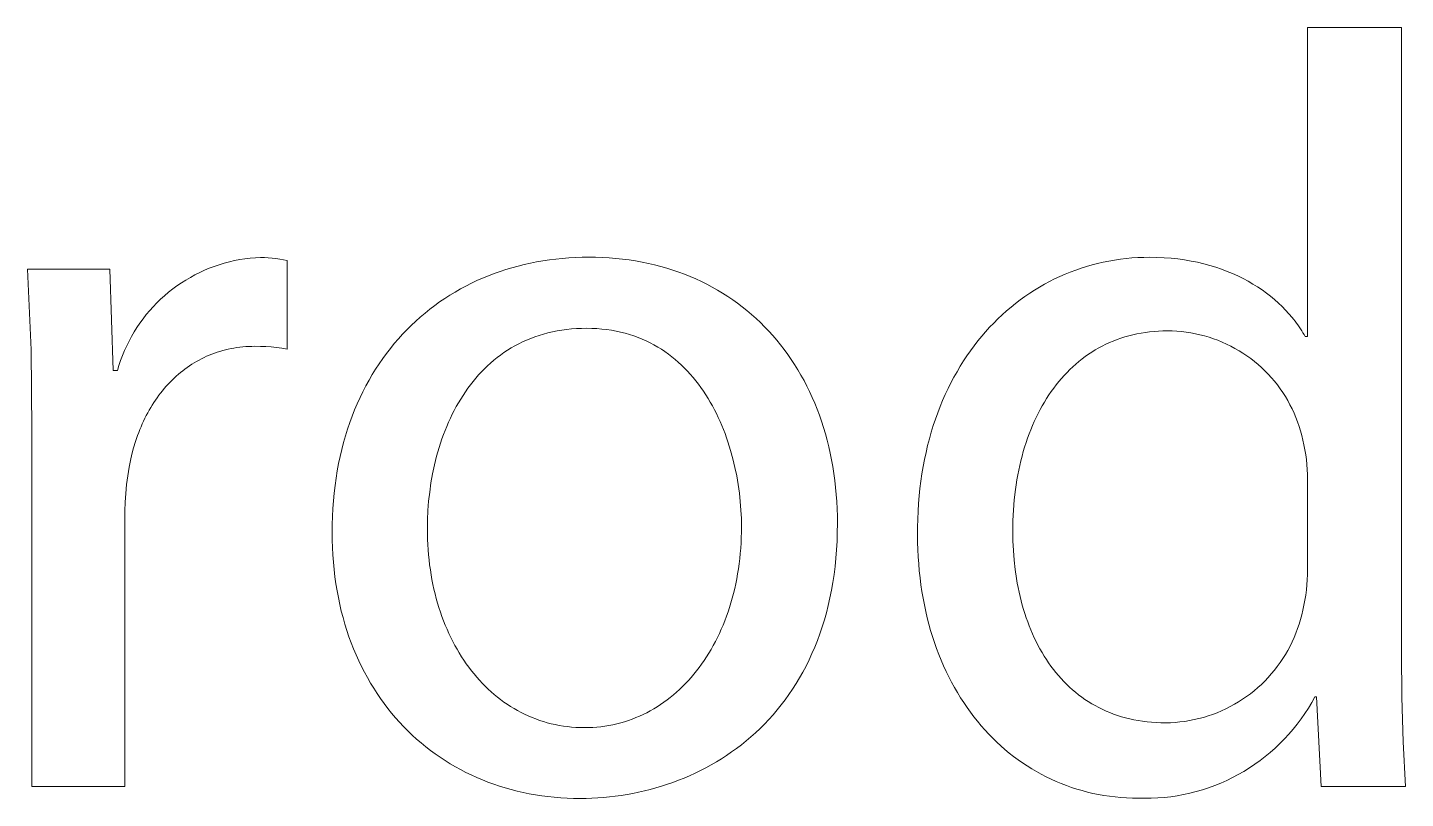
# Model space of a CAD drawing. Header units: millimetres. Extents: x -1519 to 3497, y -297 to 3208.
# Drawn here: x 1675.7 to 1740.5, y -76.6 to -40.3 of the extents above; entities that cross this region are included whole.
import ezdxf

# ---------------------------------------------------------------- set-up
doc = ezdxf.new("R2010")
doc.units = ezdxf.units.MM
doc.header["$MEASUREMENT"] = 0
doc.layers.add('Domyślny', color=7, linetype='Continuous', true_color=0x000000)

msp = doc.modelspace()

# ---------------------------------------------------------------- linework, layer by layer
at = {"layer": 'Domyślny', "color": 18, "lineweight": 15, "true_color": 0x000000}
for p, q in [((1735.908, -54.861), (1735.908, -40.345)), ((1735.908, -40.345), (1740.334, -40.345)), ((1740.334, -40.345), (1740.334, -69.71)), ((1686.207, -51.176), (1686.454, -51.154)), ((1686.454, -51.154), (1686.702, -51.141)), ((1686.702, -51.141), (1686.882, -51.146)), ((1686.882, -51.146), (1687.062, -51.156)), ((1687.062, -51.156), (1687.242, -51.172)), ((1700.881, -51.186), (1701.188, -51.162)), ((1701.188, -51.162), (1701.497, -51.145)), ((1701.497, -51.145), (1701.809, -51.134)), ((1701.809, -51.134), (1702.123, -51.131)), ((1702.123, -51.131), (1702.448, -51.134)), ((1702.448, -51.134), (1702.77, -51.145)), ((1702.77, -51.145), (1703.089, -51.164)), ((1703.089, -51.164), (1703.405, -51.189)), ((1727.388, -51.194), (1727.662, -51.168)), ((1727.662, -51.168), (1727.937, -51.15)), ((1727.937, -51.15), (1728.213, -51.139)), ((1728.213, -51.139), (1728.491, -51.136)), ((1728.491, -51.136), (1728.834, -51.141)), ((1728.834, -51.141), (1729.17, -51.156)), ((1729.17, -51.156), (1729.499, -51.181)), ((1675.907, -55.482), (1675.744, -51.692)), ((1675.744, -51.692), (1679.619, -51.692)), ((1679.619, -51.692), (1679.769, -56.452)), ((1683.835, -51.85), (1684.06, -51.747)), ((1684.06, -51.747), (1684.289, -51.651)), ((1684.289, -51.651), (1684.521, -51.564)), ((1684.521, -51.564), (1684.755, -51.484)), ((1684.755, -51.484), (1684.992, -51.412)), ((1684.992, -51.412), (1685.232, -51.348)), ((1685.232, -51.348), (1685.473, -51.293)), ((1685.473, -51.293), (1685.717, -51.246)), ((1685.717, -51.246), (1685.961, -51.207)), ((1685.961, -51.207), (1686.207, -51.176)), ((1687.242, -51.172), (1687.422, -51.193)), ((1687.422, -51.193), (1687.6, -51.22)), ((1687.6, -51.22), (1687.778, -51.253)), ((1687.778, -51.253), (1687.954, -51.291)), ((1687.954, -51.291), (1687.954, -55.45)), ((1697.678, -51.9), (1697.954, -51.802)), ((1697.954, -51.802), (1698.234, -51.71)), ((1698.234, -51.71), (1698.516, -51.625)), ((1698.516, -51.625), (1698.802, -51.547)), ((1698.802, -51.547), (1699.09, -51.475)), ((1699.09, -51.475), (1699.382, -51.41)), ((1699.382, -51.41), (1699.676, -51.352)), ((1699.676, -51.352), (1699.974, -51.3)), ((1699.974, -51.3), (1700.273, -51.255)), ((1700.273, -51.255), (1700.576, -51.217)), ((1700.576, -51.217), (1700.881, -51.186)), ((1703.405, -51.189), (1703.716, -51.222)), ((1703.716, -51.222), (1704.024, -51.262)), ((1704.024, -51.262), (1704.329, -51.309)), ((1704.329, -51.309), (1704.63, -51.363)), ((1704.63, -51.363), (1704.927, -51.424)), ((1704.927, -51.424), (1705.22, -51.492)), ((1705.22, -51.492), (1705.509, -51.567)), ((1705.509, -51.567), (1705.794, -51.648)), ((1705.794, -51.648), (1706.076, -51.736)), ((1706.076, -51.736), (1706.353, -51.831)), ((1724.764, -51.83), (1725.016, -51.736)), ((1725.016, -51.736), (1725.271, -51.648)), ((1725.271, -51.648), (1725.528, -51.567)), ((1725.528, -51.567), (1725.787, -51.493)), ((1725.787, -51.493), (1726.049, -51.426)), ((1726.049, -51.426), (1726.313, -51.365)), ((1726.313, -51.365), (1726.579, -51.312)), ((1726.579, -51.312), (1726.846, -51.265)), ((1726.846, -51.265), (1727.116, -51.226)), ((1727.116, -51.226), (1727.388, -51.194)), ((1729.499, -51.181), (1729.82, -51.215)), ((1729.82, -51.215), (1730.135, -51.258)), ((1730.135, -51.258), (1730.443, -51.311)), ((1730.443, -51.311), (1730.743, -51.371)), ((1730.743, -51.371), (1731.037, -51.44)), ((1731.037, -51.44), (1731.323, -51.518)), ((1731.323, -51.518), (1731.602, -51.603)), ((1731.602, -51.603), (1731.874, -51.695)), ((1731.874, -51.695), (1732.138, -51.795)), ((1732.138, -51.795), (1732.395, -51.901)), ((1682.768, -52.478), (1682.973, -52.338)), ((1682.973, -52.338), (1683.182, -52.205)), ((1683.182, -52.205), (1683.396, -52.079)), ((1683.396, -52.079), (1683.613, -51.961)), ((1683.613, -51.961), (1683.835, -51.85)), ((1696.35, -52.487), (1696.608, -52.357)), ((1696.608, -52.357), (1696.87, -52.233)), ((1696.87, -52.233), (1697.136, -52.116)), ((1697.136, -52.116), (1697.405, -52.004)), ((1697.405, -52.004), (1697.678, -51.9)), ((1706.353, -51.831), (1706.626, -51.932)), ((1706.626, -51.932), (1706.895, -52.04)), ((1706.895, -52.04), (1707.16, -52.154)), ((1707.16, -52.154), (1707.42, -52.275)), ((1707.42, -52.275), (1707.677, -52.402)), ((1707.677, -52.402), (1707.928, -52.535)), ((1723.313, -52.536), (1723.547, -52.402)), ((1723.547, -52.402), (1723.785, -52.275)), ((1723.785, -52.275), (1724.025, -52.154)), ((1724.025, -52.154), (1724.269, -52.039)), ((1724.269, -52.039), (1724.515, -51.932)), ((1724.515, -51.932), (1724.764, -51.83)), ((1732.395, -51.901), (1732.644, -52.014)), ((1732.644, -52.014), (1732.886, -52.134)), ((1732.886, -52.134), (1733.12, -52.259)), ((1733.12, -52.259), (1733.347, -52.39)), ((1733.347, -52.39), (1733.566, -52.527)), ((1681.823, -53.277), (1682.001, -53.104)), ((1682.001, -53.104), (1682.185, -52.938)), ((1682.185, -52.938), (1682.374, -52.778)), ((1682.374, -52.778), (1682.569, -52.624)), ((1682.569, -52.624), (1682.768, -52.478)), ((1695.117, -53.234), (1695.356, -53.072)), ((1695.356, -53.072), (1695.598, -52.916)), ((1695.598, -52.916), (1695.845, -52.767)), ((1695.845, -52.767), (1696.095, -52.624)), ((1696.095, -52.624), (1696.35, -52.487)), ((1707.928, -52.535), (1708.176, -52.675)), ((1708.176, -52.675), (1708.419, -52.82)), ((1708.419, -52.82), (1708.657, -52.972)), ((1708.657, -52.972), (1708.891, -53.129)), ((1722.409, -53.136), (1722.63, -52.977)), ((1722.63, -52.977), (1722.854, -52.824)), ((1722.854, -52.824), (1723.082, -52.677)), ((1723.082, -52.677), (1723.313, -52.536)), ((1733.566, -52.527), (1733.778, -52.669)), ((1733.778, -52.669), (1733.982, -52.816)), ((1733.982, -52.816), (1734.178, -52.967)), ((1734.178, -52.967), (1734.366, -53.123)), ((1681.326, -53.829), (1681.486, -53.64)), ((1681.486, -53.64), (1681.652, -53.455)), ((1681.652, -53.455), (1681.823, -53.277)), ((1694.208, -53.943), (1694.429, -53.756)), ((1694.429, -53.756), (1694.654, -53.576)), ((1694.654, -53.576), (1694.883, -53.402)), ((1694.883, -53.402), (1695.117, -53.234)), ((1708.891, -53.129), (1709.12, -53.293)), ((1709.12, -53.293), (1709.344, -53.462)), ((1709.344, -53.462), (1709.563, -53.638)), ((1709.563, -53.638), (1709.778, -53.819)), ((1721.564, -53.836), (1721.769, -53.652)), ((1721.769, -53.652), (1721.979, -53.474)), ((1721.979, -53.474), (1722.192, -53.302)), ((1722.192, -53.302), (1722.409, -53.136)), ((1734.366, -53.123), (1734.546, -53.283)), ((1734.546, -53.283), (1734.718, -53.447)), ((1734.718, -53.447), (1734.883, -53.614)), ((1734.883, -53.614), (1735.039, -53.785)), ((1680.888, -54.43), (1681.028, -54.225)), ((1681.028, -54.225), (1681.174, -54.024)), ((1681.174, -54.024), (1681.326, -53.829)), ((1693.574, -54.538), (1693.781, -54.334)), ((1693.781, -54.334), (1693.992, -54.135)), ((1693.992, -54.135), (1694.208, -53.943)), ((1709.778, -53.819), (1709.988, -54.005)), ((1709.988, -54.005), (1710.193, -54.198)), ((1710.193, -54.198), (1710.393, -54.395)), ((1710.393, -54.395), (1710.587, -54.599)), ((1720.971, -54.425), (1721.165, -54.222)), ((1721.165, -54.222), (1721.362, -54.026)), ((1721.362, -54.026), (1721.564, -53.836)), ((1735.039, -53.785), (1735.188, -53.958)), ((1735.188, -53.958), (1735.259, -54.046)), ((1735.259, -54.046), (1735.328, -54.135)), ((1735.328, -54.135), (1735.395, -54.224)), ((1735.395, -54.224), (1735.46, -54.313)), ((1735.46, -54.313), (1735.523, -54.403)), ((1735.523, -54.403), (1735.584, -54.494)), ((1680.514, -55.071), (1680.631, -54.853)), ((1680.631, -54.853), (1680.756, -54.639)), ((1680.756, -54.639), (1680.888, -54.43)), ((1692.985, -55.187), (1693.176, -54.965)), ((1693.176, -54.965), (1693.373, -54.749)), ((1693.373, -54.749), (1693.574, -54.538)), ((1699.205, -55.025), (1699.017, -55.11)), ((1699.397, -54.946), (1699.205, -55.025)), ((1699.592, -54.872), (1699.397, -54.946)), ((1699.792, -54.805), (1699.592, -54.872)), ((1699.996, -54.743), (1699.792, -54.805)), ((1700.205, -54.687), (1699.996, -54.743)), ((1700.417, -54.638), (1700.205, -54.687)), ((1700.634, -54.594), (1700.417, -54.638)), ((1700.854, -54.557), (1700.634, -54.594)), ((1701.079, -54.527), (1700.854, -54.557)), ((1701.309, -54.503), (1701.079, -54.527)), ((1701.542, -54.485), (1701.309, -54.503)), ((1701.78, -54.475), (1701.542, -54.485)), ((1702.022, -54.471), (1701.78, -54.475)), ((1702.265, -54.475), (1702.022, -54.471)), ((1702.503, -54.486), (1702.265, -54.475)), ((1702.737, -54.505), (1702.503, -54.486)), ((1702.966, -54.531), (1702.737, -54.505)), ((1703.19, -54.564), (1702.966, -54.531)), ((1703.41, -54.604), (1703.19, -54.564)), ((1703.625, -54.65), (1703.41, -54.604)), ((1703.836, -54.703), (1703.625, -54.65)), ((1704.043, -54.763), (1703.836, -54.703)), ((1704.245, -54.829), (1704.043, -54.763)), ((1704.443, -54.901), (1704.245, -54.829)), ((1704.636, -54.979), (1704.443, -54.901)), ((1704.825, -55.064), (1704.636, -54.979)), ((1710.587, -54.599), (1710.777, -54.808)), ((1710.777, -54.808), (1710.961, -55.022)), ((1710.961, -55.022), (1711.141, -55.241)), ((1720.418, -55.067), (1720.598, -54.847)), ((1720.598, -54.847), (1720.782, -54.633)), ((1720.782, -54.633), (1720.971, -54.425)), ((1726.963, -55), (1726.784, -55.069)), ((1727.144, -54.937), (1726.963, -55)), ((1727.328, -54.878), (1727.144, -54.937)), ((1727.515, -54.825), (1727.328, -54.878)), ((1727.705, -54.777), (1727.515, -54.825)), ((1727.898, -54.734), (1727.705, -54.777)), ((1728.094, -54.697), (1727.898, -54.734)), ((1728.292, -54.666), (1728.094, -54.697)), ((1728.493, -54.64), (1728.292, -54.666)), ((1728.698, -54.62), (1728.493, -54.64)), ((1728.904, -54.605), (1728.698, -54.62)), ((1729.114, -54.596), (1728.904, -54.605)), ((1729.326, -54.593), (1729.114, -54.596)), ((1729.548, -54.596), (1729.326, -54.593)), ((1729.768, -54.607), (1729.548, -54.596)), ((1729.989, -54.625), (1729.768, -54.607)), ((1730.208, -54.651), (1729.989, -54.625)), ((1730.427, -54.684), (1730.208, -54.651)), ((1730.644, -54.724), (1730.427, -54.684)), ((1730.86, -54.772), (1730.644, -54.724)), ((1731.074, -54.827), (1730.86, -54.772)), ((1731.286, -54.889), (1731.074, -54.827)), ((1731.496, -54.959), (1731.286, -54.889)), ((1731.703, -55.036), (1731.496, -54.959)), ((1731.908, -55.12), (1731.703, -55.036)), ((1735.584, -54.494), (1735.643, -54.585)), ((1735.643, -54.585), (1735.7, -54.677)), ((1735.7, -54.677), (1735.755, -54.768)), ((1735.755, -54.768), (1735.808, -54.861)), ((1735.808, -54.861), (1735.908, -54.861)), ((1675.944, -59.275), (1675.907, -55.482)), ((1680.207, -55.748), (1680.301, -55.519)), ((1680.301, -55.519), (1680.404, -55.293)), ((1680.404, -55.293), (1680.514, -55.071)), ((1684.407, -55.685), (1684.284, -55.734)), ((1684.532, -55.638), (1684.407, -55.685)), ((1684.659, -55.595), (1684.532, -55.638)), ((1684.786, -55.554), (1684.659, -55.595)), ((1684.916, -55.517), (1684.786, -55.554)), ((1685.047, -55.483), (1684.916, -55.517)), ((1685.179, -55.452), (1685.047, -55.483)), ((1685.313, -55.424), (1685.179, -55.452)), ((1685.448, -55.399), (1685.313, -55.424)), ((1685.585, -55.377), (1685.448, -55.399)), ((1685.723, -55.359), (1685.585, -55.377)), ((1685.863, -55.344), (1685.723, -55.359)), ((1686.003, -55.332), (1685.863, -55.344)), ((1686.146, -55.323), (1686.003, -55.332)), ((1686.289, -55.318), (1686.146, -55.323)), ((1686.434, -55.317), (1686.289, -55.318)), ((1686.689, -55.319), (1686.434, -55.317)), ((1686.944, -55.329), (1686.689, -55.319)), ((1687.198, -55.347), (1686.944, -55.329)), ((1687.451, -55.374), (1687.198, -55.347)), ((1687.703, -55.408), (1687.451, -55.374)), ((1687.954, -55.45), (1687.703, -55.408)), ((1692.442, -55.889), (1692.618, -55.65)), ((1692.618, -55.65), (1692.799, -55.416)), ((1692.799, -55.416), (1692.985, -55.187)), ((1698.141, -55.612), (1697.977, -55.728)), ((1698.308, -55.502), (1698.141, -55.612)), ((1698.479, -55.396), (1698.308, -55.502)), ((1698.654, -55.295), (1698.479, -55.396)), ((1698.834, -55.2), (1698.654, -55.295)), ((1699.017, -55.11), (1698.834, -55.2)), ((1705.01, -55.153), (1704.825, -55.064)), ((1705.19, -55.249), (1705.01, -55.153)), ((1705.366, -55.35), (1705.19, -55.249)), ((1705.538, -55.456), (1705.366, -55.35)), ((1705.706, -55.568), (1705.538, -55.456)), ((1705.869, -55.684), (1705.706, -55.568)), ((1706.028, -55.806), (1705.869, -55.684)), ((1711.141, -55.241), (1711.315, -55.466)), ((1711.315, -55.466), (1711.483, -55.696)), ((1711.483, -55.696), (1711.647, -55.931)), ((1719.906, -55.762), (1720.072, -55.525)), ((1720.072, -55.525), (1720.242, -55.293)), ((1720.242, -55.293), (1720.418, -55.067)), ((1725.621, -55.691), (1725.467, -55.799)), ((1725.778, -55.588), (1725.621, -55.691)), ((1725.938, -55.489), (1725.778, -55.588)), ((1726.101, -55.395), (1725.938, -55.489)), ((1726.267, -55.306), (1726.101, -55.395)), ((1726.437, -55.222), (1726.267, -55.306)), ((1726.609, -55.143), (1726.437, -55.222)), ((1726.784, -55.069), (1726.609, -55.143)), ((1732.109, -55.21), (1731.908, -55.12)), ((1732.308, -55.308), (1732.109, -55.21)), ((1732.503, -55.412), (1732.308, -55.308)), ((1732.694, -55.523), (1732.503, -55.412)), ((1732.881, -55.64), (1732.694, -55.523)), ((1733.065, -55.763), (1732.881, -55.64)), ((1679.97, -56.452), (1680.041, -56.215)), ((1680.041, -56.215), (1680.12, -55.98)), ((1680.12, -55.98), (1680.207, -55.748)), ((1683.248, -56.307), (1683.141, -56.385)), ((1683.357, -56.233), (1683.248, -56.307)), ((1683.467, -56.161), (1683.357, -56.233)), ((1683.579, -56.091), (1683.467, -56.161)), ((1683.692, -56.025), (1683.579, -56.091)), ((1683.807, -55.961), (1683.692, -56.025)), ((1683.924, -55.9), (1683.807, -55.961)), ((1684.043, -55.842), (1683.924, -55.9)), ((1684.163, -55.787), (1684.043, -55.842)), ((1684.284, -55.734), (1684.163, -55.787)), ((1692.108, -56.386), (1692.272, -56.135)), ((1692.272, -56.135), (1692.442, -55.889)), ((1697.364, -56.237), (1697.221, -56.375)), ((1697.512, -56.103), (1697.364, -56.237)), ((1697.663, -55.973), (1697.512, -56.103)), ((1697.818, -55.848), (1697.663, -55.973)), ((1697.977, -55.728), (1697.818, -55.848)), ((1706.183, -55.932), (1706.028, -55.806)), ((1706.334, -56.062), (1706.183, -55.932)), ((1706.481, -56.198), (1706.334, -56.062)), ((1706.624, -56.337), (1706.481, -56.198)), ((1706.763, -56.481), (1706.624, -56.337)), ((1711.647, -55.931), (1711.804, -56.171)), ((1711.804, -56.171), (1711.957, -56.417)), ((1719.438, -56.508), (1719.589, -56.254)), ((1719.589, -56.254), (1719.745, -56.005)), ((1719.745, -56.005), (1719.906, -55.762)), ((1724.882, -56.277), (1724.744, -56.407)), ((1725.023, -56.151), (1724.882, -56.277)), ((1725.168, -56.029), (1725.023, -56.151)), ((1725.316, -55.912), (1725.168, -56.029)), ((1725.467, -55.799), (1725.316, -55.912)), ((1733.244, -55.893), (1733.065, -55.763)), ((1733.418, -56.029), (1733.244, -55.893)), ((1733.588, -56.17), (1733.418, -56.029)), ((1733.753, -56.318), (1733.588, -56.17)), ((1733.912, -56.471), (1733.753, -56.318)), ((1679.769, -56.452), (1679.97, -56.452)), ((1682.444, -56.999), (1682.352, -57.096)), ((1682.538, -56.903), (1682.444, -56.999)), ((1682.634, -56.811), (1682.538, -56.903)), ((1682.732, -56.721), (1682.634, -56.811)), ((1682.832, -56.633), (1682.732, -56.721)), ((1682.933, -56.548), (1682.832, -56.633)), ((1683.036, -56.465), (1682.933, -56.548)), ((1683.141, -56.385), (1683.036, -56.465)), ((1691.648, -57.175), (1691.796, -56.906)), ((1691.796, -56.906), (1691.949, -56.644)), ((1691.949, -56.644), (1692.108, -56.386)), ((1696.687, -56.968), (1696.563, -57.126)), ((1696.814, -56.814), (1696.687, -56.968)), ((1696.946, -56.664), (1696.814, -56.814)), ((1697.082, -56.517), (1696.946, -56.664)), ((1697.221, -56.375), (1697.082, -56.517)), ((1706.898, -56.628), (1706.763, -56.481)), ((1707.029, -56.78), (1706.898, -56.628)), ((1707.156, -56.935), (1707.029, -56.78)), ((1707.279, -57.094), (1707.156, -56.935)), ((1711.957, -56.417), (1712.103, -56.667)), ((1712.103, -56.667), (1712.245, -56.922)), ((1712.245, -56.922), (1712.38, -57.182)), ((1719.151, -57.033), (1719.292, -56.768)), ((1719.292, -56.768), (1719.438, -56.508)), ((1724.224, -56.972), (1724.102, -57.123)), ((1724.349, -56.824), (1724.224, -56.972)), ((1724.477, -56.681), (1724.349, -56.824)), ((1724.609, -56.542), (1724.477, -56.681)), ((1724.744, -56.407), (1724.609, -56.542)), ((1734.067, -56.629), (1733.912, -56.471)), ((1734.215, -56.792), (1734.067, -56.629)), ((1734.359, -56.96), (1734.215, -56.792)), ((1734.496, -57.134), (1734.359, -56.96)), ((1681.918, -57.619), (1681.837, -57.731)), ((1682.001, -57.51), (1681.918, -57.619)), ((1682.086, -57.403), (1682.001, -57.51)), ((1682.172, -57.299), (1682.086, -57.403)), ((1682.261, -57.196), (1682.172, -57.299)), ((1682.352, -57.096), (1682.261, -57.196)), ((1691.372, -57.728), (1691.507, -57.449)), ((1691.507, -57.449), (1691.648, -57.175)), ((1696.214, -57.621), (1696.105, -57.793)), ((1696.326, -57.453), (1696.214, -57.621)), ((1696.443, -57.288), (1696.326, -57.453)), ((1696.563, -57.126), (1696.443, -57.288)), ((1707.398, -57.256), (1707.279, -57.094)), ((1707.513, -57.422), (1707.398, -57.256)), ((1707.624, -57.591), (1707.513, -57.422)), ((1707.732, -57.763), (1707.624, -57.591)), ((1712.38, -57.182), (1712.51, -57.446)), ((1712.51, -57.446), (1712.634, -57.716)), ((1718.762, -57.862), (1718.886, -57.581)), ((1718.886, -57.581), (1719.016, -57.304)), ((1719.016, -57.304), (1719.151, -57.033)), ((1723.756, -57.601), (1723.648, -57.768)), ((1723.868, -57.438), (1723.756, -57.601)), ((1723.983, -57.278), (1723.868, -57.438)), ((1724.102, -57.123), (1723.983, -57.278)), ((1734.628, -57.311), (1734.496, -57.134)), ((1734.753, -57.493), (1734.628, -57.311)), ((1734.872, -57.68), (1734.753, -57.493)), ((1681.533, -58.198), (1681.462, -58.321)), ((1681.606, -58.078), (1681.533, -58.198)), ((1681.681, -57.96), (1681.606, -58.078)), ((1681.758, -57.845), (1681.681, -57.96)), ((1681.837, -57.731), (1681.758, -57.845)), ((1691.119, -58.304), (1691.242, -58.014)), ((1691.242, -58.014), (1691.372, -57.728)), ((1695.899, -58.146), (1695.802, -58.327)), ((1696.001, -57.968), (1695.899, -58.146)), ((1696.105, -57.793), (1696.001, -57.968)), ((1707.836, -57.937), (1707.732, -57.763)), ((1707.936, -58.115), (1707.836, -57.937)), ((1708.032, -58.295), (1707.936, -58.115)), ((1708.124, -58.477), (1708.032, -58.295)), ((1712.634, -57.716), (1712.752, -57.99)), ((1712.752, -57.99), (1712.864, -58.268)), ((1712.864, -58.268), (1712.97, -58.551)), ((1718.531, -58.442), (1718.643, -58.149)), ((1718.643, -58.149), (1718.762, -57.862)), ((1723.343, -58.291), (1723.248, -58.473)), ((1723.441, -58.113), (1723.343, -58.291)), ((1723.543, -57.939), (1723.441, -58.113)), ((1723.648, -57.768), (1723.543, -57.939)), ((1734.985, -57.87), (1734.872, -57.68)), ((1735.091, -58.064), (1734.985, -57.87)), ((1735.19, -58.261), (1735.091, -58.064)), ((1735.283, -58.462), (1735.19, -58.261)), ((1681.199, -58.829), (1681.139, -58.961)), ((1681.262, -58.699), (1681.199, -58.829)), ((1681.327, -58.571), (1681.262, -58.699)), ((1681.393, -58.445), (1681.327, -58.571)), ((1681.462, -58.321), (1681.393, -58.445)), ((1690.788, -59.209), (1690.892, -58.902)), ((1690.892, -58.902), (1691.003, -58.6)), ((1691.003, -58.6), (1691.119, -58.304)), ((1695.533, -58.886), (1695.45, -59.077)), ((1695.619, -58.697), (1695.533, -58.886)), ((1695.709, -58.51), (1695.619, -58.697)), ((1695.802, -58.327), (1695.709, -58.51)), ((1708.213, -58.662), (1708.124, -58.477)), ((1708.298, -58.848), (1708.213, -58.662)), ((1708.379, -59.037), (1708.298, -58.848)), ((1712.97, -58.551), (1713.07, -58.839)), ((1713.07, -58.839), (1713.165, -59.13)), ((1718.323, -59.042), (1718.424, -58.739)), ((1718.424, -58.739), (1718.531, -58.442)), ((1723.069, -58.847), (1722.985, -59.039)), ((1723.157, -58.658), (1723.069, -58.847)), ((1723.248, -58.473), (1723.157, -58.658)), ((1735.369, -58.666), (1735.283, -58.462)), ((1735.447, -58.872), (1735.369, -58.666)), ((1735.519, -59.081), (1735.447, -58.872)), ((1675.944, -75.996), (1675.944, -59.275)), ((1680.918, -59.508), (1680.868, -59.65)), ((1680.97, -59.369), (1680.918, -59.508)), ((1681.024, -59.231), (1680.97, -59.369)), ((1681.08, -59.095), (1681.024, -59.231)), ((1681.139, -58.961), (1681.08, -59.095)), ((1690.6, -59.839), (1690.691, -59.522)), ((1690.691, -59.522), (1690.788, -59.209)), ((1695.296, -59.466), (1695.225, -59.664)), ((1695.371, -59.271), (1695.296, -59.466)), ((1695.45, -59.077), (1695.371, -59.271)), ((1708.457, -59.228), (1708.379, -59.037)), ((1708.531, -59.42), (1708.457, -59.228)), ((1708.602, -59.614), (1708.531, -59.42)), ((1713.165, -59.13), (1713.253, -59.427)), ((1713.253, -59.427), (1713.335, -59.727)), ((1718.139, -59.663), (1718.227, -59.35)), ((1718.227, -59.35), (1718.323, -59.042)), ((1722.827, -59.433), (1722.754, -59.635)), ((1722.904, -59.234), (1722.827, -59.433)), ((1722.985, -59.039), (1722.904, -59.234)), ((1735.583, -59.293), (1735.519, -59.081)), ((1735.641, -59.506), (1735.583, -59.293)), ((1735.691, -59.721), (1735.641, -59.506)), ((1680.732, -60.084), (1680.653, -60.382)), ((1680.82, -59.793), (1680.732, -60.084)), ((1680.868, -59.65), (1680.82, -59.793)), ((1690.439, -60.491), (1690.516, -60.162)), ((1690.516, -60.162), (1690.6, -59.839)), ((1695.093, -60.066), (1695.032, -60.27)), ((1695.157, -59.864), (1695.093, -60.066)), ((1695.225, -59.664), (1695.157, -59.864)), ((1708.669, -59.81), (1708.602, -59.614)), ((1708.733, -60.006), (1708.669, -59.81)), ((1708.793, -60.204), (1708.733, -60.006)), ((1708.903, -60.602), (1708.793, -60.204)), ((1713.335, -59.727), (1713.41, -60.032)), ((1713.41, -60.032), (1713.48, -60.34)), ((1717.98, -60.305), (1718.056, -59.981)), ((1718.056, -59.981), (1718.139, -59.663)), ((1722.617, -60.048), (1722.554, -60.259)), ((1722.684, -59.84), (1722.617, -60.048)), ((1722.754, -59.635), (1722.684, -59.84)), ((1735.745, -59.949), (1735.691, -59.721)), ((1735.791, -60.179), (1735.745, -59.949)), ((1735.83, -60.409), (1735.791, -60.179)), ((1680.582, -60.686), (1680.521, -60.996)), ((1680.653, -60.382), (1680.582, -60.686)), ((1690.305, -61.164), (1690.368, -60.825)), ((1690.368, -60.825), (1690.439, -60.491)), ((1694.922, -60.682), (1694.872, -60.891)), ((1694.975, -60.475), (1694.922, -60.682)), ((1695.032, -60.27), (1694.975, -60.475)), ((1708.999, -61.003), (1708.903, -60.602)), ((1713.48, -60.34), (1713.543, -60.653)), ((1713.543, -60.653), (1713.599, -60.97)), ((1717.846, -60.966), (1717.91, -60.633)), ((1717.91, -60.633), (1717.98, -60.305)), ((1722.44, -60.69), (1722.388, -60.91)), ((1722.495, -60.473), (1722.44, -60.69)), ((1722.554, -60.259), (1722.495, -60.473)), ((1735.861, -60.641), (1735.83, -60.409)), ((1735.884, -60.874), (1735.861, -60.641)), ((1735.9, -61.108), (1735.884, -60.874)), ((1680.453, -61.404), (1680.399, -61.813)), ((1680.521, -60.996), (1680.453, -61.404)), ((1690.2, -61.857), (1690.249, -61.508)), ((1690.249, -61.508), (1690.305, -61.164)), ((1694.783, -61.311), (1694.708, -61.736)), ((1694.872, -60.891), (1694.783, -61.311)), ((1709.081, -61.406), (1708.999, -61.003)), ((1709.151, -61.809), (1709.081, -61.406)), ((1713.599, -60.97), (1713.649, -61.291)), ((1713.649, -61.291), (1713.693, -61.616)), ((1717.739, -61.647), (1717.789, -61.304)), ((1717.789, -61.304), (1717.846, -60.966)), ((1722.296, -61.358), (1722.255, -61.586)), ((1722.34, -61.132), (1722.296, -61.358)), ((1722.388, -60.91), (1722.34, -61.132)), ((1735.908, -61.342), (1735.9, -61.108)), ((1735.908, -61.576), (1735.908, -61.342)), ((1680.399, -61.813), (1680.359, -62.225)), ((1690.158, -62.211), (1690.2, -61.857)), ((1694.647, -62.164), (1694.599, -62.595)), ((1694.708, -61.736), (1694.647, -62.164)), ((1709.207, -62.212), (1709.151, -61.809)), ((1713.693, -61.616), (1713.73, -61.944)), ((1713.73, -61.944), (1713.761, -62.276)), ((1717.659, -62.348), (1717.696, -61.995)), ((1717.696, -61.995), (1717.739, -61.647)), ((1722.186, -62.049), (1722.131, -62.523)), ((1722.218, -61.816), (1722.186, -62.049)), ((1722.255, -61.586), (1722.218, -61.816)), ((1735.908, -65.802), (1735.908, -61.576)), ((1680.333, -62.637), (1680.321, -63.051)), ((1680.359, -62.225), (1680.333, -62.637)), ((1690.097, -62.936), (1690.124, -62.571)), ((1690.124, -62.571), (1690.158, -62.211)), ((1694.599, -62.595), (1694.566, -63.027)), ((1709.25, -62.613), (1709.207, -62.212)), ((1709.281, -63.01), (1709.25, -62.613)), ((1713.761, -62.276), (1713.784, -62.612)), ((1713.784, -62.612), (1713.802, -62.952)), ((1717.607, -63.067), (1717.63, -62.705)), ((1717.63, -62.705), (1717.659, -62.348)), ((1722.131, -62.523), (1722.092, -63.006)), ((1680.321, -63.051), (1680.321, -75.996)), ((1690.066, -63.68), (1690.078, -63.305)), ((1690.078, -63.305), (1690.097, -62.936)), ((1694.546, -63.46), (1694.539, -63.892)), ((1694.566, -63.027), (1694.546, -63.46)), ((1709.299, -63.404), (1709.281, -63.01)), ((1709.305, -63.792), (1709.299, -63.404)), ((1713.802, -62.952), (1713.812, -63.295)), ((1713.812, -63.295), (1713.815, -63.642)), ((1717.584, -63.805), (1717.592, -63.434)), ((1717.592, -63.434), (1717.607, -63.067)), ((1722.092, -63.006), (1722.068, -63.497)), ((1690.062, -64.059), (1690.066, -63.68)), ((1690.066, -64.417), (1690.062, -64.059)), ((1694.539, -63.892), (1694.541, -64.14)), ((1709.296, -64.301), (1709.303, -64.048)), ((1709.303, -64.048), (1709.305, -63.792)), ((1713.811, -64.059), (1713.797, -64.47)), ((1713.815, -63.642), (1713.811, -64.059)), ((1717.584, -64.181), (1717.584, -63.805)), ((1722.068, -63.497), (1722.06, -63.998)), ((1722.06, -63.998), (1722.067, -64.456)), ((1690.077, -64.77), (1690.066, -64.417)), ((1690.096, -65.119), (1690.077, -64.77)), ((1694.541, -64.14), (1694.548, -64.387)), ((1694.548, -64.387), (1694.559, -64.631)), ((1694.559, -64.631), (1694.574, -64.873)), ((1709.269, -64.801), (1709.285, -64.552)), ((1709.285, -64.552), (1709.296, -64.301)), ((1713.797, -64.47), (1713.775, -64.872)), ((1717.587, -64.526), (1717.584, -64.181)), ((1717.597, -64.868), (1717.587, -64.526)), ((1722.067, -64.456), (1722.088, -64.908)), ((1690.121, -65.463), (1690.096, -65.119)), ((1694.574, -64.873), (1694.594, -65.112)), ((1694.594, -65.112), (1694.618, -65.35)), ((1694.618, -65.35), (1694.646, -65.586)), ((1709.194, -65.532), (1709.223, -65.291)), ((1709.223, -65.291), (1709.248, -65.047)), ((1709.248, -65.047), (1709.269, -64.801)), ((1713.744, -65.268), (1713.704, -65.656)), ((1713.775, -64.872), (1713.744, -65.268)), ((1717.613, -65.206), (1717.597, -64.868)), ((1717.636, -65.54), (1717.613, -65.206)), ((1722.088, -64.908), (1722.123, -65.355)), ((1722.123, -65.355), (1722.172, -65.794)), ((1690.154, -65.803), (1690.121, -65.463)), ((1690.193, -66.139), (1690.154, -65.803)), ((1694.646, -65.586), (1694.679, -65.819)), ((1694.679, -65.819), (1694.715, -66.049)), ((1694.715, -66.049), (1694.756, -66.278)), ((1709.081, -66.24), (1709.123, -66.007)), ((1709.123, -66.007), (1709.161, -65.771)), ((1709.161, -65.771), (1709.194, -65.532)), ((1713.656, -66.037), (1713.6, -66.41)), ((1713.704, -65.656), (1713.656, -66.037)), ((1717.665, -65.87), (1717.636, -65.54)), ((1717.7, -66.196), (1717.665, -65.87)), ((1722.172, -65.794), (1722.235, -66.227)), ((1735.903, -66.282), (1735.91, -66.042)), ((1735.91, -66.042), (1735.908, -65.802)), ((1690.24, -66.471), (1690.193, -66.139)), ((1690.293, -66.798), (1690.24, -66.471)), ((1694.756, -66.278), (1694.801, -66.503)), ((1694.801, -66.503), (1694.85, -66.727)), ((1708.93, -66.922), (1708.985, -66.698)), ((1708.985, -66.698), (1709.035, -66.47)), ((1709.035, -66.47), (1709.081, -66.24)), ((1713.6, -66.41), (1713.536, -66.777)), ((1717.741, -66.519), (1717.7, -66.196)), ((1717.789, -66.837), (1717.741, -66.519)), ((1722.235, -66.227), (1722.272, -66.441)), ((1722.272, -66.441), (1722.312, -66.652)), ((1722.312, -66.652), (1722.356, -66.861)), ((1735.865, -66.761), (1735.888, -66.522)), ((1735.888, -66.522), (1735.903, -66.282)), ((1690.354, -67.12), (1690.293, -66.798)), ((1690.421, -67.438), (1690.354, -67.12)), ((1694.85, -66.727), (1694.902, -66.947)), ((1694.902, -66.947), (1694.959, -67.165)), ((1694.959, -67.165), (1695.02, -67.38)), ((1708.744, -67.578), (1708.81, -67.363)), ((1708.81, -67.363), (1708.872, -67.144)), ((1708.872, -67.144), (1708.93, -66.922)), ((1713.464, -67.136), (1713.384, -67.488)), ((1713.536, -66.777), (1713.464, -67.136)), ((1717.842, -67.151), (1717.789, -66.837)), ((1717.902, -67.462), (1717.842, -67.151)), ((1722.356, -66.861), (1722.403, -67.069)), ((1722.403, -67.069), (1722.454, -67.274)), ((1722.454, -67.274), (1722.508, -67.476)), ((1735.747, -67.472), (1735.794, -67.237)), ((1735.794, -67.237), (1735.834, -67)), ((1735.834, -67), (1735.865, -66.761)), ((1690.494, -67.751), (1690.421, -67.438)), ((1690.574, -68.06), (1690.494, -67.751)), ((1695.02, -67.38), (1695.084, -67.592)), ((1695.084, -67.592), (1695.153, -67.802)), ((1695.153, -67.802), (1695.225, -68.008)), ((1695.225, -68.008), (1695.301, -68.211)), ((1708.522, -68.206), (1708.6, -68)), ((1708.6, -68), (1708.674, -67.791)), ((1708.674, -67.791), (1708.744, -67.578)), ((1713.297, -67.833), (1713.202, -68.171)), ((1713.384, -67.488), (1713.297, -67.833)), ((1717.967, -67.768), (1717.902, -67.462)), ((1718.039, -68.07), (1717.967, -67.768)), ((1722.508, -67.476), (1722.566, -67.676)), ((1722.566, -67.676), (1722.628, -67.874)), ((1722.628, -67.874), (1722.692, -68.069)), ((1735.585, -68.145), (1735.642, -67.926)), ((1735.642, -67.926), (1735.691, -67.706)), ((1735.691, -67.706), (1735.747, -67.472)), ((1690.661, -68.363), (1690.574, -68.06)), ((1690.754, -68.662), (1690.661, -68.363)), ((1695.301, -68.211), (1695.38, -68.412)), ((1695.38, -68.412), (1695.463, -68.609)), ((1695.463, -68.609), (1695.55, -68.803)), ((1708.267, -68.804), (1708.356, -68.608)), ((1708.356, -68.608), (1708.441, -68.409)), ((1708.441, -68.409), (1708.522, -68.206)), ((1713.099, -68.501), (1712.99, -68.825)), ((1713.202, -68.171), (1713.099, -68.501)), ((1718.115, -68.368), (1718.039, -68.07)), ((1718.198, -68.661), (1718.115, -68.368)), ((1722.692, -68.069), (1722.761, -68.262)), ((1722.761, -68.262), (1722.832, -68.452)), ((1722.832, -68.452), (1722.908, -68.639)), ((1722.908, -68.639), (1722.987, -68.823)), ((1735.371, -68.786), (1735.45, -68.575)), ((1735.45, -68.575), (1735.521, -68.361)), ((1735.521, -68.361), (1735.585, -68.145)), ((1690.853, -68.957), (1690.754, -68.662)), ((1690.959, -69.246), (1690.853, -68.957)), ((1691.07, -69.531), (1690.959, -69.246)), ((1695.55, -68.803), (1695.64, -68.994)), ((1695.64, -68.994), (1695.734, -69.181)), ((1695.734, -69.181), (1695.832, -69.365)), ((1707.98, -69.372), (1708.079, -69.186)), ((1708.079, -69.186), (1708.175, -68.997)), ((1708.175, -68.997), (1708.267, -68.804)), ((1712.873, -69.141), (1712.75, -69.451)), ((1712.99, -68.825), (1712.873, -69.141)), ((1718.286, -68.95), (1718.198, -68.661)), ((1718.38, -69.235), (1718.286, -68.95)), ((1718.479, -69.515), (1718.38, -69.235)), ((1722.987, -68.823), (1723.069, -69.004)), ((1723.069, -69.004), (1723.155, -69.183)), ((1723.155, -69.183), (1723.244, -69.358)), ((1735.093, -69.403), (1735.193, -69.201)), ((1735.193, -69.201), (1735.286, -68.995)), ((1735.286, -68.995), (1735.371, -68.786)), ((1691.188, -69.81), (1691.07, -69.531)), ((1691.312, -70.085), (1691.188, -69.81)), ((1695.832, -69.365), (1695.933, -69.546)), ((1695.933, -69.546), (1696.037, -69.723)), ((1696.037, -69.723), (1696.145, -69.896)), ((1696.145, -69.896), (1696.256, -70.066)), ((1707.549, -70.077), (1707.662, -69.906)), ((1707.662, -69.906), (1707.771, -69.732)), ((1707.771, -69.732), (1707.877, -69.553)), ((1707.877, -69.553), (1707.98, -69.372)), ((1712.62, -69.753), (1712.484, -70.049)), ((1712.75, -69.451), (1712.62, -69.753)), ((1718.584, -69.79), (1718.479, -69.515)), ((1718.694, -70.061), (1718.584, -69.79)), ((1723.244, -69.358), (1723.337, -69.53)), ((1723.337, -69.53), (1723.433, -69.699)), ((1723.433, -69.699), (1723.533, -69.865)), ((1723.533, -69.865), (1723.637, -70.027)), ((1734.754, -69.989), (1734.874, -69.797)), ((1734.874, -69.797), (1734.987, -69.602)), ((1734.987, -69.602), (1735.093, -69.403)), ((1740.334, -69.71), (1740.346, -71.805)), ((1691.441, -70.355), (1691.312, -70.085)), ((1691.576, -70.619), (1691.441, -70.355)), ((1696.256, -70.066), (1696.37, -70.232)), ((1696.37, -70.232), (1696.487, -70.395)), ((1696.487, -70.395), (1696.608, -70.553)), ((1696.608, -70.553), (1696.732, -70.708)), ((1707.067, -70.721), (1707.192, -70.566)), ((1707.192, -70.566), (1707.314, -70.407)), ((1707.314, -70.407), (1707.433, -70.244)), ((1707.433, -70.244), (1707.549, -70.077)), ((1712.341, -70.337), (1712.191, -70.619)), ((1712.484, -70.049), (1712.341, -70.337)), ((1718.809, -70.327), (1718.694, -70.061)), ((1718.929, -70.589), (1718.809, -70.327)), ((1719.054, -70.845), (1718.929, -70.589)), ((1723.637, -70.027), (1723.743, -70.186)), ((1723.743, -70.186), (1723.854, -70.341)), ((1723.854, -70.341), (1723.968, -70.493)), ((1723.968, -70.493), (1724.085, -70.641)), ((1734.212, -70.709), (1734.356, -70.536)), ((1734.356, -70.536), (1734.495, -70.358)), ((1734.495, -70.358), (1734.628, -70.176)), ((1734.628, -70.176), (1734.754, -69.989)), ((1691.717, -70.879), (1691.576, -70.619)), ((1691.864, -71.133), (1691.717, -70.879)), ((1692.016, -71.382), (1691.864, -71.133)), ((1696.732, -70.708), (1696.859, -70.858)), ((1696.859, -70.858), (1696.989, -71.005)), ((1696.989, -71.005), (1697.123, -71.148)), ((1697.123, -71.148), (1697.259, -71.286)), ((1706.536, -71.299), (1706.673, -71.161)), ((1706.673, -71.161), (1706.807, -71.018)), ((1706.807, -71.018), (1706.939, -70.871)), ((1706.939, -70.871), (1707.067, -70.721)), ((1711.875, -71.161), (1711.708, -71.422)), ((1712.036, -70.893), (1711.875, -71.161)), ((1712.191, -70.619), (1712.036, -70.893)), ((1719.185, -71.097), (1719.054, -70.845)), ((1719.32, -71.344), (1719.185, -71.097)), ((1724.085, -70.641), (1724.206, -70.785)), ((1724.206, -70.785), (1724.331, -70.925)), ((1724.331, -70.925), (1724.459, -71.062)), ((1724.459, -71.062), (1724.59, -71.194)), ((1724.59, -71.194), (1724.725, -71.323)), ((1733.577, -71.35), (1733.744, -71.198)), ((1733.744, -71.198), (1733.905, -71.04)), ((1733.905, -71.04), (1734.061, -70.877)), ((1734.061, -70.877), (1734.212, -70.709)), ((1692.174, -71.626), (1692.016, -71.382)), ((1692.337, -71.864), (1692.174, -71.626)), ((1692.505, -72.098), (1692.337, -71.864)), ((1697.259, -71.286), (1697.398, -71.42)), ((1697.398, -71.42), (1697.54, -71.55)), ((1697.54, -71.55), (1697.685, -71.676)), ((1697.685, -71.676), (1697.833, -71.797)), ((1697.833, -71.797), (1697.983, -71.914)), ((1705.809, -71.926), (1705.96, -71.809)), ((1705.96, -71.809), (1706.108, -71.688)), ((1706.108, -71.688), (1706.253, -71.563)), ((1706.253, -71.563), (1706.396, -71.433)), ((1706.396, -71.433), (1706.536, -71.299)), ((1711.535, -71.677), (1711.356, -71.924)), ((1711.708, -71.422), (1711.535, -71.677)), ((1719.46, -71.586), (1719.32, -71.344)), ((1719.605, -71.823), (1719.46, -71.586)), ((1719.755, -72.055), (1719.605, -71.823)), ((1724.725, -71.323), (1724.864, -71.447)), ((1724.864, -71.447), (1725.006, -71.567)), ((1725.006, -71.567), (1725.151, -71.683)), ((1725.151, -71.683), (1725.3, -71.795)), ((1725.3, -71.795), (1725.453, -71.902)), ((1732.671, -72.019), (1732.861, -71.898)), ((1732.861, -71.898), (1733.047, -71.77)), ((1733.047, -71.77), (1733.228, -71.636)), ((1733.228, -71.636), (1733.405, -71.496)), ((1733.405, -71.496), (1733.577, -71.35)), ((1736.259, -71.782), (1736.11, -72.049)), ((1736.342, -71.782), (1736.259, -71.782)), ((1736.559, -75.991), (1736.342, -71.782)), ((1740.346, -71.805), (1740.407, -73.899)), ((1692.679, -72.325), (1692.505, -72.098)), ((1692.858, -72.548), (1692.679, -72.325)), ((1697.983, -71.914), (1698.137, -72.026)), ((1698.137, -72.026), (1698.293, -72.134)), ((1698.293, -72.134), (1698.451, -72.237)), ((1698.451, -72.237), (1698.613, -72.335)), ((1698.613, -72.335), (1698.777, -72.429)), ((1698.777, -72.429), (1698.943, -72.518)), ((1698.943, -72.518), (1699.112, -72.602)), ((1704.684, -72.609), (1704.852, -72.526)), ((1704.852, -72.526), (1705.017, -72.438)), ((1705.017, -72.438), (1705.18, -72.345)), ((1705.18, -72.345), (1705.341, -72.247)), ((1705.341, -72.247), (1705.5, -72.144)), ((1705.5, -72.144), (1705.656, -72.037)), ((1705.656, -72.037), (1705.809, -71.926)), ((1710.984, -72.398), (1710.79, -72.626)), ((1711.173, -72.165), (1710.984, -72.398)), ((1711.356, -71.924), (1711.173, -72.165)), ((1719.909, -72.282), (1719.755, -72.055)), ((1720.068, -72.504), (1719.909, -72.282)), ((1720.231, -72.72), (1720.068, -72.504)), ((1725.453, -71.902), (1725.609, -72.005)), ((1725.609, -72.005), (1725.768, -72.103)), ((1725.768, -72.103), (1725.932, -72.196)), ((1725.932, -72.196), (1726.098, -72.285)), ((1726.098, -72.285), (1726.268, -72.369)), ((1726.268, -72.369), (1726.442, -72.448)), ((1726.442, -72.448), (1726.619, -72.522)), ((1726.619, -72.522), (1726.8, -72.591)), ((1731.453, -72.606), (1731.664, -72.526)), ((1731.664, -72.526), (1731.872, -72.438)), ((1731.872, -72.438), (1732.077, -72.344)), ((1732.077, -72.344), (1732.279, -72.243)), ((1732.279, -72.243), (1732.477, -72.134)), ((1732.477, -72.134), (1732.671, -72.019)), ((1735.953, -72.311), (1735.787, -72.568)), ((1736.11, -72.049), (1735.953, -72.311)), ((1693.042, -72.765), (1692.858, -72.548)), ((1693.23, -72.976), (1693.042, -72.765)), ((1693.424, -73.182), (1693.23, -72.976)), ((1693.623, -73.382), (1693.424, -73.182)), ((1699.112, -72.602), (1699.284, -72.681)), ((1699.284, -72.681), (1699.458, -72.755)), ((1699.458, -72.755), (1699.634, -72.823)), ((1699.634, -72.823), (1699.813, -72.887)), ((1699.813, -72.887), (1699.994, -72.945)), ((1699.994, -72.945), (1700.177, -72.999)), ((1700.177, -72.999), (1700.363, -73.046)), ((1700.363, -73.046), (1700.55, -73.089)), ((1700.55, -73.089), (1700.74, -73.126)), ((1700.74, -73.126), (1700.932, -73.157)), ((1700.932, -73.157), (1701.126, -73.183)), ((1701.126, -73.183), (1701.322, -73.204)), ((1702.507, -73.204), (1702.699, -73.184)), ((1702.699, -73.184), (1702.889, -73.159)), ((1702.889, -73.159), (1703.077, -73.127)), ((1703.077, -73.127), (1703.263, -73.091)), ((1703.263, -73.091), (1703.448, -73.049)), ((1703.448, -73.049), (1703.631, -73.002)), ((1703.631, -73.002), (1703.811, -72.949)), ((1703.811, -72.949), (1703.99, -72.891)), ((1703.99, -72.891), (1704.167, -72.828)), ((1704.167, -72.828), (1704.341, -72.76)), ((1704.341, -72.76), (1704.514, -72.687)), ((1704.514, -72.687), (1704.684, -72.609)), ((1710.388, -73.06), (1710.18, -73.267)), ((1710.591, -72.846), (1710.388, -73.06)), ((1710.79, -72.626), (1710.591, -72.846)), ((1720.399, -72.931), (1720.231, -72.72)), ((1720.572, -73.137), (1720.399, -72.931)), ((1720.748, -73.337), (1720.572, -73.137)), ((1726.8, -72.591), (1726.984, -72.655)), ((1726.984, -72.655), (1727.172, -72.714)), ((1727.172, -72.714), (1727.363, -72.767)), ((1727.363, -72.767), (1727.558, -72.816)), ((1727.558, -72.816), (1727.756, -72.858)), ((1727.756, -72.858), (1727.958, -72.896)), ((1727.958, -72.896), (1728.163, -72.928)), ((1728.163, -72.928), (1728.372, -72.954)), ((1728.372, -72.954), (1728.585, -72.974)), ((1728.585, -72.974), (1728.801, -72.989)), ((1728.801, -72.989), (1729.02, -72.998)), ((1729.02, -72.998), (1729.243, -73.001)), ((1729.243, -73.001), (1729.469, -72.996)), ((1729.469, -72.996), (1729.694, -72.983)), ((1729.694, -72.983), (1729.918, -72.962)), ((1729.918, -72.962), (1730.142, -72.934)), ((1730.142, -72.934), (1730.365, -72.898)), ((1730.365, -72.898), (1730.586, -72.854)), ((1730.586, -72.854), (1730.806, -72.804)), ((1730.806, -72.804), (1731.024, -72.745)), ((1731.024, -72.745), (1731.24, -72.679)), ((1731.24, -72.679), (1731.453, -72.606)), ((1735.43, -73.064), (1735.238, -73.303)), ((1735.613, -72.819), (1735.43, -73.064)), ((1735.787, -72.568), (1735.613, -72.819)), ((1693.826, -73.577), (1693.623, -73.382)), ((1694.034, -73.765), (1693.826, -73.577)), ((1694.246, -73.948), (1694.034, -73.765)), ((1701.322, -73.204), (1701.52, -73.218)), ((1701.52, -73.218), (1701.72, -73.227)), ((1701.72, -73.227), (1701.922, -73.23)), ((1701.922, -73.23), (1702.119, -73.227)), ((1702.119, -73.227), (1702.314, -73.218)), ((1702.314, -73.218), (1702.507, -73.204)), ((1709.75, -73.662), (1709.529, -73.849)), ((1709.967, -73.468), (1709.75, -73.662)), ((1710.18, -73.267), (1709.967, -73.468)), ((1720.929, -73.532), (1720.748, -73.337)), ((1721.114, -73.721), (1720.929, -73.532)), ((1721.303, -73.905), (1721.114, -73.721)), ((1734.832, -73.76), (1734.617, -73.978)), ((1735.039, -73.535), (1734.832, -73.76)), ((1735.238, -73.303), (1735.039, -73.535)), ((1694.463, -74.126), (1694.246, -73.948)), ((1694.685, -74.297), (1694.463, -74.126)), ((1694.91, -74.463), (1694.685, -74.297)), ((1695.14, -74.622), (1694.91, -74.463)), ((1708.843, -74.373), (1708.607, -74.534)), ((1709.075, -74.205), (1708.843, -74.373)), ((1709.304, -74.03), (1709.075, -74.205)), ((1709.529, -73.849), (1709.304, -74.03)), ((1721.496, -74.083), (1721.303, -73.905)), ((1721.693, -74.255), (1721.496, -74.083)), ((1721.894, -74.422), (1721.693, -74.255)), ((1722.098, -74.582), (1721.894, -74.422)), ((1734.166, -74.391), (1733.931, -74.586)), ((1734.395, -74.188), (1734.166, -74.391)), ((1734.617, -73.978), (1734.395, -74.188)), ((1740.407, -73.899), (1740.518, -75.991)), ((1695.375, -74.776), (1695.14, -74.622)), ((1695.613, -74.923), (1695.375, -74.776)), ((1695.855, -75.065), (1695.613, -74.923)), ((1696.101, -75.2), (1695.855, -75.065)), ((1707.63, -75.116), (1707.379, -75.246)), ((1707.879, -74.98), (1707.63, -75.116)), ((1708.125, -74.838), (1707.879, -74.98)), ((1708.367, -74.689), (1708.125, -74.838)), ((1708.607, -74.534), (1708.367, -74.689)), ((1722.306, -74.737), (1722.098, -74.582)), ((1722.518, -74.886), (1722.306, -74.737)), ((1722.734, -75.029), (1722.518, -74.886)), ((1722.953, -75.166), (1722.734, -75.029)), ((1733.186, -75.12), (1732.926, -75.282)), ((1733.44, -74.951), (1733.186, -75.12)), ((1733.689, -74.772), (1733.44, -74.951)), ((1733.931, -74.586), (1733.689, -74.772)), ((1696.351, -75.33), (1696.101, -75.2)), ((1696.605, -75.453), (1696.351, -75.33)), ((1696.862, -75.569), (1696.605, -75.453)), ((1697.123, -75.68), (1696.862, -75.569)), ((1697.388, -75.784), (1697.123, -75.68)), ((1697.656, -75.882), (1697.388, -75.784)), ((1706.348, -75.702), (1706.085, -75.8)), ((1706.609, -75.597), (1706.348, -75.702)), ((1706.868, -75.486), (1706.609, -75.597)), ((1707.125, -75.369), (1706.868, -75.486)), ((1707.379, -75.246), (1707.125, -75.369)), ((1723.175, -75.296), (1722.953, -75.166)), ((1723.401, -75.421), (1723.175, -75.296)), ((1723.63, -75.539), (1723.401, -75.421)), ((1723.863, -75.651), (1723.63, -75.539)), ((1724.098, -75.757), (1723.863, -75.651)), ((1724.336, -75.856), (1724.098, -75.757)), ((1732.115, -75.71), (1731.836, -75.835)), ((1732.39, -75.577), (1732.115, -75.71)), ((1732.661, -75.434), (1732.39, -75.577)), ((1732.926, -75.282), (1732.661, -75.434)), ((1680.321, -75.996), (1675.944, -75.996)), ((1697.927, -75.973), (1697.656, -75.882)), ((1698.202, -76.058), (1697.927, -75.973)), ((1698.48, -76.136), (1698.202, -76.058)), ((1698.76, -76.208), (1698.48, -76.136)), ((1699.044, -76.273), (1698.76, -76.208)), ((1699.331, -76.332), (1699.044, -76.273)), ((1699.621, -76.383), (1699.331, -76.332)), ((1699.913, -76.428), (1699.621, -76.383)), ((1700.208, -76.466), (1699.913, -76.428)), ((1703.65, -76.412), (1703.375, -76.449)), ((1703.925, -76.368), (1703.65, -76.412)), ((1704.199, -76.318), (1703.925, -76.368)), ((1704.472, -76.262), (1704.199, -76.318)), ((1704.744, -76.2), (1704.472, -76.262)), ((1705.015, -76.132), (1704.744, -76.2)), ((1705.285, -76.059), (1705.015, -76.132)), ((1705.553, -75.979), (1705.285, -76.059)), ((1705.82, -75.892), (1705.553, -75.979)), ((1706.085, -75.8), (1705.82, -75.892)), ((1724.578, -75.949), (1724.336, -75.856)), ((1724.822, -76.036), (1724.578, -75.949)), ((1725.07, -76.115), (1724.822, -76.036)), ((1725.32, -76.188), (1725.07, -76.115)), ((1725.572, -76.255), (1725.32, -76.188)), ((1725.828, -76.315), (1725.572, -76.255)), ((1726.086, -76.367), (1725.828, -76.315)), ((1726.346, -76.413), (1726.086, -76.367)), ((1726.609, -76.453), (1726.346, -76.413)), ((1729.785, -76.43), (1729.482, -76.475)), ((1730.086, -76.375), (1729.785, -76.43)), ((1730.385, -76.31), (1730.086, -76.375)), ((1730.681, -76.235), (1730.385, -76.31)), ((1730.975, -76.15), (1730.681, -76.235)), ((1731.265, -76.054), (1730.975, -76.15)), ((1731.553, -75.949), (1731.265, -76.054)), ((1731.836, -75.835), (1731.553, -75.949)), ((1740.518, -75.991), (1736.559, -75.991)), ((1700.506, -76.498), (1700.208, -76.466)), ((1700.806, -76.522), (1700.506, -76.498)), ((1701.109, -76.54), (1700.806, -76.522)), ((1701.414, -76.55), (1701.109, -76.54)), ((1701.722, -76.554), (1701.414, -76.55)), ((1701.997, -76.551), (1701.722, -76.554)), ((1702.272, -76.542), (1701.997, -76.551)), ((1702.548, -76.528), (1702.272, -76.542)), ((1702.824, -76.508), (1702.548, -76.528)), ((1703.099, -76.481), (1702.824, -76.508)), ((1703.375, -76.449), (1703.099, -76.481)), ((1726.874, -76.485), (1726.609, -76.453)), ((1727.142, -76.51), (1726.874, -76.485)), ((1727.411, -76.528), (1727.142, -76.51)), ((1727.683, -76.539), (1727.411, -76.528)), ((1727.957, -76.542), (1727.683, -76.539)), ((1728.262, -76.549), (1727.957, -76.542)), ((1728.568, -76.546), (1728.262, -76.549)), ((1728.874, -76.533), (1728.568, -76.546)), ((1729.179, -76.509), (1728.874, -76.533)), ((1729.482, -76.475), (1729.179, -76.509))]:
    msp.add_line(p, q, dxfattribs=at)

doc.saveas('drawing.dxf')
